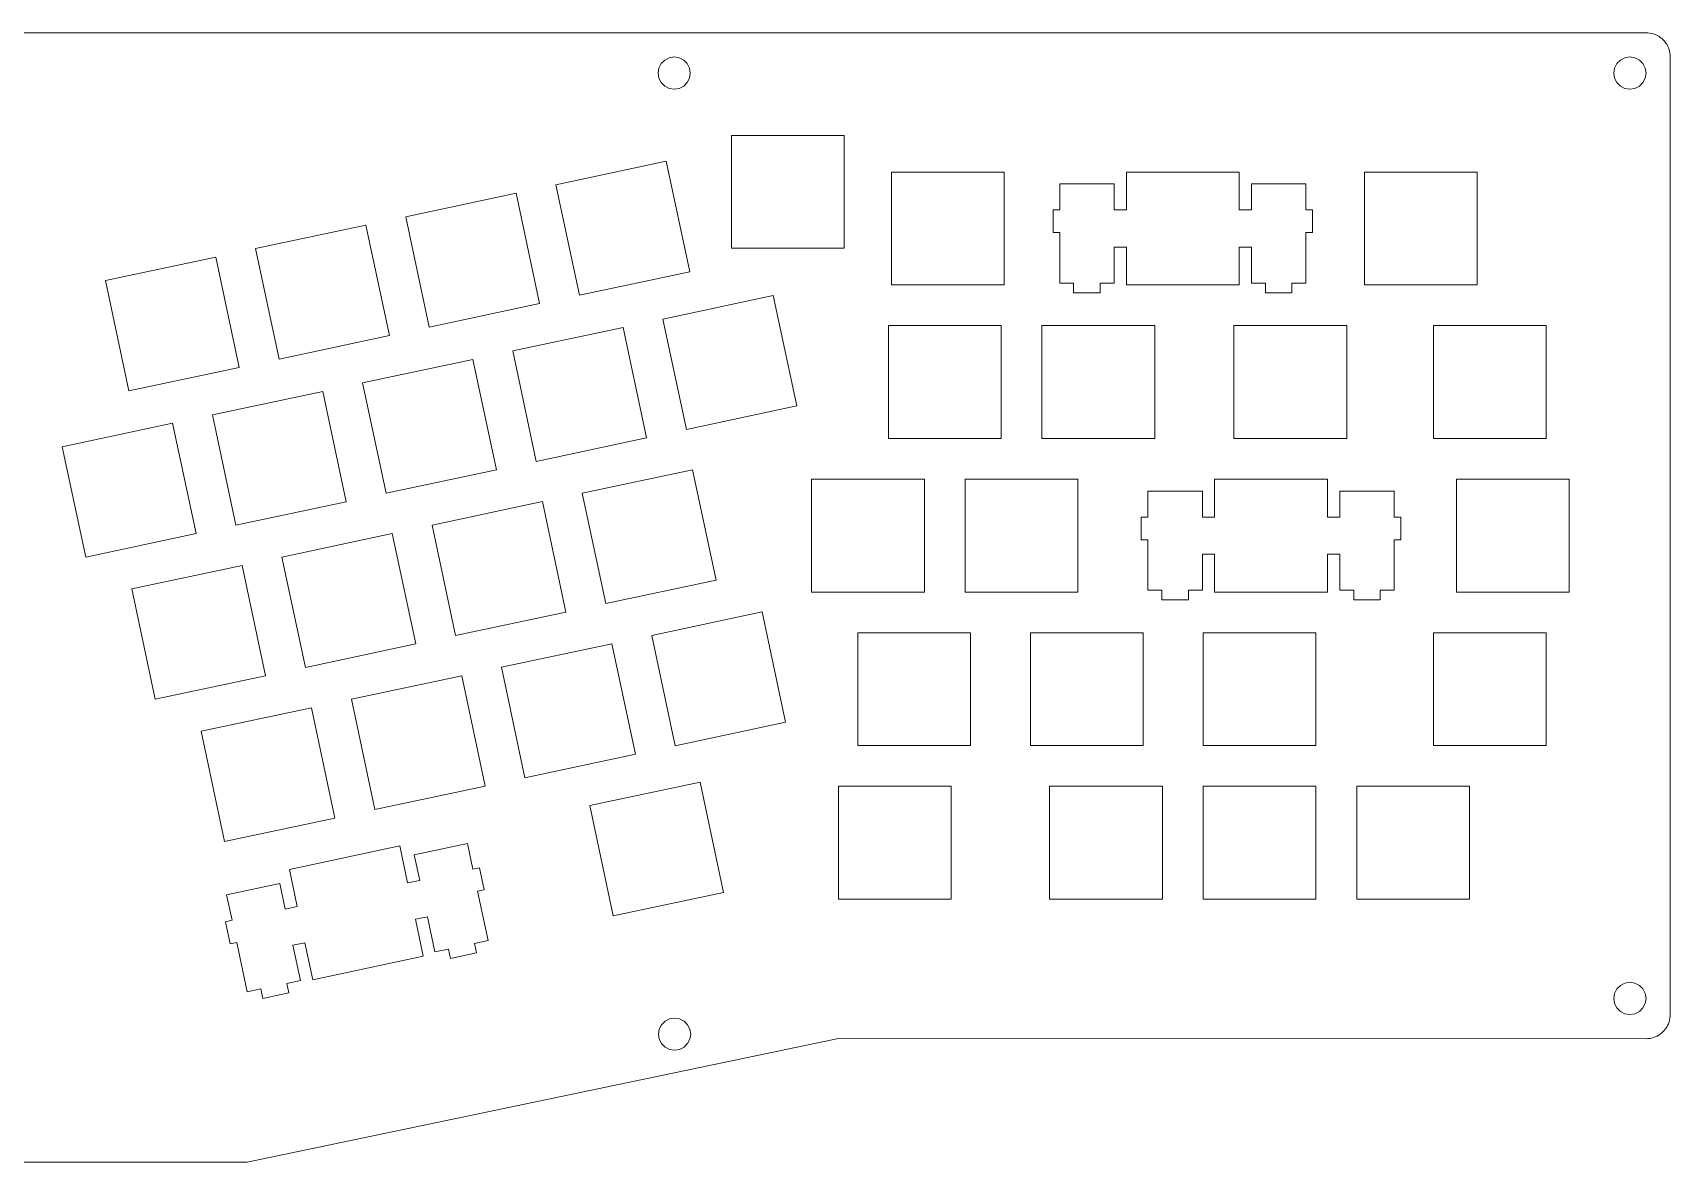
# Model space of a CAD drawing. Header units: centimetres. Extents: x -18.3 to 18.3, y -7 to 7.
# Drawn here: x -2.03 to 18.29, y -7.04 to 6.98 of the extents above; entities that cross this region are included whole.
import ezdxf

# ---------------------------------------------------------------- set-up
doc = ezdxf.new("R2010")
doc.units = ezdxf.units.CM
doc.header["$MEASUREMENT"] = 0
doc.layers.add('Layer 1', color=7, linetype='Continuous')

msp = doc.modelspace()

# ---------------------------------------------------------------- linework, layer by layer
at = {"layer": 'Layer 1', "color": 242, "lineweight": 9}
for points, knots in [([(17.98795, 6.97665), (17.98795, 6.97665), (18.01145, 6.97575), (18.01145, 6.97575), (18.01145, 6.97575), (18.03485, 6.97305), (18.03485, 6.97305), (18.03485, 6.97305), (18.05795, 6.96845), (18.05795, 6.96845), (18.05795, 6.96845), (18.08065, 6.96205), (18.08065, 6.96205), (18.08065, 6.96205), (18.10275, 6.95385), (18.10275, 6.95385), (18.10275, 6.95385), (18.12415, 6.94405), (18.12415, 6.94405), (18.12415, 6.94405), (18.14465, 6.93245), (18.14465, 6.93245), (18.14465, 6.93245), (18.16425, 6.91945), (18.16425, 6.91945), (18.16425, 6.91945), (18.18275, 6.90485), (18.18275, 6.90485), (18.18275, 6.90485), (18.20005, 6.88885), (18.20005, 6.88885), (18.20005, 6.88885), (18.21605, 6.87155), (18.21605, 6.87155), (18.21605, 6.87155), (18.23065, 6.85305), (18.23065, 6.85305), (18.23065, 6.85305), (18.24375, 6.83345), (18.24375, 6.83345), (18.24375, 6.83345), (18.25525, 6.81285), (18.25525, 6.81285), (18.25525, 6.81285), (18.26515, 6.79155), (18.26515, 6.79155), (18.26515, 6.79155), (18.27325, 6.76945), (18.27325, 6.76945), (18.27325, 6.76945), (18.27965, 6.74675), (18.27965, 6.74675), (18.27965, 6.74675), (18.28425, 6.72365), (18.28425, 6.72365), (18.28425, 6.72365), (18.28705, 6.70025), (18.28705, 6.70025), (18.28705, 6.70025), (18.28795, 6.67665), (18.28795, 6.67665), (18.28795, 6.67665), (18.28795, -5.20316), (18.28795, -5.20316), (18.28795, -5.20316), (18.28705, -5.22666), (18.28705, -5.22666), (18.28705, -5.22666), (18.28425, -5.25006), (18.28425, -5.25006), (18.28425, -5.25006), (18.27965, -5.27316), (18.27965, -5.27316), (18.27965, -5.27316), (18.27325, -5.29586), (18.27325, -5.29586), (18.27325, -5.29586), (18.26515, -5.31796), (18.26515, -5.31796), (18.26515, -5.31796), (18.25525, -5.33936), (18.25525, -5.33936), (18.25525, -5.33936), (18.24375, -5.35996), (18.24375, -5.35996), (18.24375, -5.35996), (18.23065, -5.37946), (18.23065, -5.37946), (18.23065, -5.37946), (18.21605, -5.39796), (18.21605, -5.39796), (18.21605, -5.39796), (18.20005, -5.41526), (18.20005, -5.41526), (18.20005, -5.41526), (18.18275, -5.43126), (18.18275, -5.43126), (18.18275, -5.43126), (18.16425, -5.44586), (18.16425, -5.44586), (18.16425, -5.44586), (18.14465, -5.45896), (18.14465, -5.45896), (18.14465, -5.45896), (18.12415, -5.47046), (18.12415, -5.47046), (18.12415, -5.47046), (18.10275, -5.48036), (18.10275, -5.48036), (18.10275, -5.48036), (18.08065, -5.48846), (18.08065, -5.48846), (18.08065, -5.48846), (18.05795, -5.49486), (18.05795, -5.49486), (18.05795, -5.49486), (18.03485, -5.49946), (18.03485, -5.49946), (18.03485, -5.49946), (18.01145, -5.50226), (18.01145, -5.50226), (18.01145, -5.50226), (17.98795, -5.50316), (17.98795, -5.50316), (17.98795, -5.50316), (7.9672, -5.50015), (7.9672, -5.50015), (7.9672, -5.50015), (0.63227, -7.03562), (0.63227, -7.03562), (0.63227, -7.03562), (-3.35241, -7.03559), (-3.35241, -7.03559), (-3.35241, -7.03559), (-10.78279, -5.50013), (-10.78279, -5.50013), (-10.78279, -5.50013), (-17.9974, -5.50018), (-17.9974, -5.50018), (-17.9974, -5.50018), (-18.021, -5.49928), (-18.021, -5.49928), (-18.021, -5.49928), (-18.0444, -5.49648), (-18.0444, -5.49648), (-18.0444, -5.49648), (-18.0675, -5.49188), (-18.0675, -5.49188), (-18.0675, -5.49188), (-18.0902, -5.48548), (-18.0902, -5.48548), (-18.0902, -5.48548), (-18.1123, -5.47738), (-18.1123, -5.47738), (-18.1123, -5.47738), (-18.1336, -5.46748), (-18.1336, -5.46748), (-18.1336, -5.46748), (-18.1542, -5.45598), (-18.1542, -5.45598), (-18.1542, -5.45598), (-18.1738, -5.44288), (-18.1738, -5.44288), (-18.1738, -5.44288), (-18.1923, -5.42828), (-18.1923, -5.42828), (-18.1923, -5.42828), (-18.2096, -5.41228), (-18.2096, -5.41228), (-18.2096, -5.41228), (-18.2256, -5.39498), (-18.2256, -5.39498), (-18.2256, -5.39498), (-18.2402, -5.37648), (-18.2402, -5.37648), (-18.2402, -5.37648), (-18.2532, -5.35698), (-18.2532, -5.35698), (-18.2532, -5.35698), (-18.2648, -5.33638), (-18.2648, -5.33638), (-18.2648, -5.33638), (-18.2746, -5.31498), (-18.2746, -5.31498), (-18.2746, -5.31498), (-18.2828, -5.29288), (-18.2828, -5.29288), (-18.2828, -5.29288), (-18.2892, -5.27018), (-18.2892, -5.27018), (-18.2892, -5.27018), (-18.2938, -5.24708), (-18.2938, -5.24708), (-18.2938, -5.24708), (-18.2965, -5.22368), (-18.2965, -5.22368), (-18.2965, -5.22368), (-18.2975, -5.20018), (-18.2975, -5.20018), (-18.2975, -5.20018), (-18.28793, -4.50001), (-18.28793, -4.50001), (-18.28793, -4.50001), (-18.28785, 6.67665), (-18.28785, 6.67665), (-18.28785, 6.67665), (-18.28695, 6.70025), (-18.28695, 6.70025), (-18.28695, 6.70025), (-18.28425, 6.72365), (-18.28425, 6.72365), (-18.28425, 6.72365), (-18.27965, 6.74675), (-18.27965, 6.74675), (-18.27965, 6.74675), (-18.27325, 6.76945), (-18.27325, 6.76945), (-18.27325, 6.76945), (-18.26505, 6.79155), (-18.26505, 6.79155), (-18.26505, 6.79155), (-18.25525, 6.81285), (-18.25525, 6.81285), (-18.25525, 6.81285), (-18.24365, 6.83345), (-18.24365, 6.83345), (-18.24365, 6.83345), (-18.23065, 6.85305), (-18.23065, 6.85305), (-18.23065, 6.85305), (-18.21605, 6.87155), (-18.21605, 6.87155), (-18.21605, 6.87155), (-18.20005, 6.88885), (-18.20005, 6.88885), (-18.20005, 6.88885), (-18.18275, 6.90485), (-18.18275, 6.90485), (-18.18275, 6.90485), (-18.16425, 6.91945), (-18.16425, 6.91945), (-18.16425, 6.91945), (-18.14465, 6.93245), (-18.14465, 6.93245), (-18.14465, 6.93245), (-18.12405, 6.94405), (-18.12405, 6.94405), (-18.12405, 6.94405), (-18.10275, 6.95385), (-18.10275, 6.95385), (-18.10275, 6.95385), (-18.08065, 6.96205), (-18.08065, 6.96205), (-18.08065, 6.96205), (-18.05795, 6.96845), (-18.05795, 6.96845), (-18.05795, 6.96845), (-18.03485, 6.97305), (-18.03485, 6.97305), (-18.03485, 6.97305), (-18.01145, 6.97575), (-18.01145, 6.97575), (-18.01145, 6.97575), (-17.98785, 6.97675), (-17.98785, 6.97675), (-17.98785, 6.97675), (17.98795, 6.97665), (17.98795, 6.97665)], [0, 0, 0, 0, 0.01123596, 0.01123596, 0.01123596, 0.02247191, 0.02247191, 0.02247191, 0.03370787, 0.03370787, 0.03370787, 0.04494382, 0.04494382, 0.04494382, 0.05617978, 0.05617978, 0.05617978, 0.06741573, 0.06741573, 0.06741573, 0.07865169, 0.07865169, 0.07865169, 0.08988764, 0.08988764, 0.08988764, 0.1011236, 0.1011236, 0.1011236, 0.11235955, 0.11235955, 0.11235955, 0.12359551, 0.12359551, 0.12359551, 0.13483146, 0.13483146, 0.13483146, 0.14606742, 0.14606742, 0.14606742, 0.15730337, 0.15730337, 0.15730337, 0.16853933, 0.16853933, 0.16853933, 0.17977528, 0.17977528, 0.17977528, 0.19101124, 0.19101124, 0.19101124, 0.20224719, 0.20224719, 0.20224719, 0.21348315, 0.21348315, 0.21348315, 0.2247191, 0.2247191, 0.2247191, 0.23595506, 0.23595506, 0.23595506, 0.24719101, 0.24719101, 0.24719101, 0.25842697, 0.25842697, 0.25842697, 0.26966292, 0.26966292, 0.26966292, 0.28089888, 0.28089888, 0.28089888, 0.29213483, 0.29213483, 0.29213483, 0.30337079, 0.30337079, 0.30337079, 0.31460674, 0.31460674, 0.31460674, 0.3258427, 0.3258427, 0.3258427, 0.33707865, 0.33707865, 0.33707865, 0.34831461, 0.34831461, 0.34831461, 0.35955056, 0.35955056, 0.35955056, 0.37078652, 0.37078652, 0.37078652, 0.38202247, 0.38202247, 0.38202247, 0.39325843, 0.39325843, 0.39325843, 0.40449438, 0.40449438, 0.40449438, 0.41573034, 0.41573034, 0.41573034, 0.42696629, 0.42696629, 0.42696629, 0.43820225, 0.43820225, 0.43820225, 0.4494382, 0.4494382, 0.4494382, 0.46067416, 0.46067416, 0.46067416, 0.47191011, 0.47191011, 0.47191011, 0.48314607, 0.48314607, 0.48314607, 0.49438202, 0.49438202, 0.49438202, 0.50561798, 0.50561798, 0.50561798, 0.51685393, 0.51685393, 0.51685393, 0.52808989, 0.52808989, 0.52808989, 0.53932584, 0.53932584, 0.53932584, 0.5505618, 0.5505618, 0.5505618, 0.56179775, 0.56179775, 0.56179775, 0.57303371, 0.57303371, 0.57303371, 0.58426966, 0.58426966, 0.58426966, 0.59550562, 0.59550562, 0.59550562, 0.60674157, 0.60674157, 0.60674157, 0.61797753, 0.61797753, 0.61797753, 0.62921348, 0.62921348, 0.62921348, 0.64044944, 0.64044944, 0.64044944, 0.65168539, 0.65168539, 0.65168539, 0.66292135, 0.66292135, 0.66292135, 0.6741573, 0.6741573, 0.6741573, 0.68539326, 0.68539326, 0.68539326, 0.69662921, 0.69662921, 0.69662921, 0.70786517, 0.70786517, 0.70786517, 0.71910112, 0.71910112, 0.71910112, 0.73033708, 0.73033708, 0.73033708, 0.74157303, 0.74157303, 0.74157303, 0.75280899, 0.75280899, 0.75280899, 0.76404494, 0.76404494, 0.76404494, 0.7752809, 0.7752809, 0.7752809, 0.78651685, 0.78651685, 0.78651685, 0.79775281, 0.79775281, 0.79775281, 0.80898876, 0.80898876, 0.80898876, 0.82022472, 0.82022472, 0.82022472, 0.83146067, 0.83146067, 0.83146067, 0.84269663, 0.84269663, 0.84269663, 0.85393258, 0.85393258, 0.85393258, 0.86516854, 0.86516854, 0.86516854, 0.87640449, 0.87640449, 0.87640449, 0.88764045, 0.88764045, 0.88764045, 0.8988764, 0.8988764, 0.8988764, 0.91011236, 0.91011236, 0.91011236, 0.92134831, 0.92134831, 0.92134831, 0.93258427, 0.93258427, 0.93258427, 0.94382022, 0.94382022, 0.94382022, 0.95505618, 0.95505618, 0.95505618, 0.96629213, 0.96629213, 0.96629213, 0.97752809, 0.97752809, 0.97752809, 0.98876404, 0.98876404, 0.98876404, 1, 1, 1, 1]), ([(5.99115, 6.66705), (5.99115, 6.66705), (6.04695, 6.63855), (6.04695, 6.63855), (6.04695, 6.63855), (6.09115, 6.59425), (6.09115, 6.59425), (6.09115, 6.59425), (6.11955, 6.53855), (6.11955, 6.53855), (6.11955, 6.53855), (6.12935, 6.47665), (6.12935, 6.47665), (6.12935, 6.47665), (6.11955, 6.41485), (6.11955, 6.41485), (6.11955, 6.41485), (6.09115, 6.35915), (6.09115, 6.35915), (6.09115, 6.35915), (6.04695, 6.31485), (6.04695, 6.31485), (6.04695, 6.31485), (5.99115, 6.28645), (5.99115, 6.28645), (5.99115, 6.28645), (5.92935, 6.27665), (5.92935, 6.27665), (5.92935, 6.27665), (5.86755, 6.28645), (5.86755, 6.28645), (5.86755, 6.28645), (5.81185, 6.31485), (5.81185, 6.31485), (5.81185, 6.31485), (5.76755, 6.35915), (5.76755, 6.35915), (5.76755, 6.35915), (5.73915, 6.41485), (5.73915, 6.41485), (5.73915, 6.41485), (5.72935, 6.47665), (5.72935, 6.47665), (5.72935, 6.47665), (5.73915, 6.53855), (5.73915, 6.53855), (5.73915, 6.53855), (5.76755, 6.59425), (5.76755, 6.59425), (5.76755, 6.59425), (5.81185, 6.63855), (5.81185, 6.63855), (5.81185, 6.63855), (5.86755, 6.66705), (5.86755, 6.66705), (5.86755, 6.66705), (5.92935, 6.67665), (5.92935, 6.67665), (5.92935, 6.67665), (5.99115, 6.66705), (5.99115, 6.66705)], [0, 0, 0, 0, 0.05, 0.05, 0.05, 0.1, 0.1, 0.1, 0.15, 0.15, 0.15, 0.2, 0.2, 0.2, 0.25, 0.25, 0.25, 0.3, 0.3, 0.3, 0.35, 0.35, 0.35, 0.4, 0.4, 0.4, 0.45, 0.45, 0.45, 0.5, 0.5, 0.5, 0.55, 0.55, 0.55, 0.6, 0.6, 0.6, 0.65, 0.65, 0.65, 0.7, 0.7, 0.7, 0.75, 0.75, 0.75, 0.8, 0.8, 0.8, 0.85, 0.85, 0.85, 0.9, 0.9, 0.9, 0.95, 0.95, 0.95, 1, 1, 1, 1]), ([(17.84975, 6.66705), (17.84975, 6.66705), (17.90555, 6.63855), (17.90555, 6.63855), (17.90555, 6.63855), (17.94975, 6.59425), (17.94975, 6.59425), (17.94975, 6.59425), (17.97815, 6.53855), (17.97815, 6.53855), (17.97815, 6.53855), (17.98795, 6.47665), (17.98795, 6.47665), (17.98795, 6.47665), (17.97815, 6.41485), (17.97815, 6.41485), (17.97815, 6.41485), (17.94975, 6.35915), (17.94975, 6.35915), (17.94975, 6.35915), (17.90555, 6.31485), (17.90555, 6.31485), (17.90555, 6.31485), (17.84975, 6.28645), (17.84975, 6.28645), (17.84975, 6.28645), (17.78795, 6.27665), (17.78795, 6.27665), (17.78795, 6.27665), (17.72615, 6.28645), (17.72615, 6.28645), (17.72615, 6.28645), (17.67045, 6.31485), (17.67045, 6.31485), (17.67045, 6.31485), (17.62615, 6.35915), (17.62615, 6.35915), (17.62615, 6.35915), (17.59775, 6.41485), (17.59775, 6.41485), (17.59775, 6.41485), (17.58795, 6.47665), (17.58795, 6.47665), (17.58795, 6.47665), (17.59775, 6.53855), (17.59775, 6.53855), (17.59775, 6.53855), (17.62615, 6.59425), (17.62615, 6.59425), (17.62615, 6.59425), (17.67045, 6.63855), (17.67045, 6.63855), (17.67045, 6.63855), (17.72615, 6.66705), (17.72615, 6.66705), (17.72615, 6.66705), (17.78795, 6.67665), (17.78795, 6.67665), (17.78795, 6.67665), (17.84975, 6.66705), (17.84975, 6.66705)], [0, 0, 0, 0, 0.05, 0.05, 0.05, 0.1, 0.1, 0.1, 0.15, 0.15, 0.15, 0.2, 0.2, 0.2, 0.25, 0.25, 0.25, 0.3, 0.3, 0.3, 0.35, 0.35, 0.35, 0.4, 0.4, 0.4, 0.45, 0.45, 0.45, 0.5, 0.5, 0.5, 0.55, 0.55, 0.55, 0.6, 0.6, 0.6, 0.65, 0.65, 0.65, 0.7, 0.7, 0.7, 0.75, 0.75, 0.75, 0.8, 0.8, 0.8, 0.85, 0.85, 0.85, 0.9, 0.9, 0.9, 0.95, 0.95, 0.95, 1, 1, 1, 1]), ([(6.64007, 5.70297), (6.64007, 5.70297), (6.64007, 4.30297), (6.64007, 4.30297), (6.64007, 4.30297), (8.03997, 4.30297), (8.03997, 4.30297), (8.03997, 4.30297), (8.03997, 5.70297), (8.03997, 5.70297), (8.03997, 5.70297), (6.64007, 5.70297), (6.64007, 5.70297)], [0, 0, 0, 0, 0.25, 0.25, 0.25, 0.5, 0.5, 0.5, 0.75, 0.75, 0.75, 1, 1, 1, 1]), ([(4.46205, 5.09055), (4.46205, 5.09055), (4.75315, 3.72115), (4.75315, 3.72115), (4.75315, 3.72115), (6.12255, 4.01225), (6.12255, 4.01225), (6.12255, 4.01225), (5.83145, 5.38165), (5.83145, 5.38165), (5.83145, 5.38165), (4.46205, 5.09055), (4.46205, 5.09055)], [0, 0, 0, 0, 0.25, 0.25, 0.25, 0.5, 0.5, 0.5, 0.75, 0.75, 0.75, 1, 1, 1, 1]), ([(8.62495, 5.24795), (8.62495, 5.24795), (8.62495, 3.84795), (8.62495, 3.84795), (8.62495, 3.84795), (10.02495, 3.84795), (10.02495, 3.84795), (10.02495, 3.84795), (10.02495, 5.24795), (10.02495, 5.24795), (10.02495, 5.24795), (8.62495, 5.24795), (8.62495, 5.24795)], [0, 0, 0, 0, 0.25, 0.25, 0.25, 0.5, 0.5, 0.5, 0.75, 0.75, 0.75, 1, 1, 1, 1]), ([(11.53965, 5.24795), (11.53965, 5.24795), (11.53965, 4.77795), (11.53965, 4.77795), (11.53965, 4.77795), (11.38715, 4.77795), (11.38715, 4.77795), (11.38715, 4.77795), (11.38715, 5.10095), (11.38715, 5.10095), (11.38715, 5.10095), (10.71215, 5.10095), (10.71215, 5.10095), (10.71215, 5.10095), (10.71215, 4.77795), (10.71215, 4.77795), (10.71215, 4.77795), (10.62965, 4.77795), (10.62965, 4.77795), (10.62965, 4.77795), (10.62965, 4.49795), (10.62965, 4.49795), (10.62965, 4.49795), (10.71215, 4.49795), (10.71215, 4.49795), (10.71215, 4.49795), (10.71215, 3.87095), (10.71215, 3.87095), (10.71215, 3.87095), (10.88465, 3.87095), (10.88465, 3.87095), (10.88465, 3.87095), (10.88465, 3.75095), (10.88465, 3.75095), (10.88465, 3.75095), (11.21465, 3.75095), (11.21465, 3.75095), (11.21465, 3.75095), (11.21465, 3.87095), (11.21465, 3.87095), (11.21465, 3.87095), (11.38715, 3.87095), (11.38715, 3.87095), (11.38715, 3.87095), (11.38715, 4.31795), (11.38715, 4.31795), (11.38715, 4.31795), (11.53965, 4.31795), (11.53965, 4.31795), (11.53965, 4.31795), (11.53965, 3.84795), (11.53965, 3.84795), (11.53965, 3.84795), (12.93965, 3.84795), (12.93965, 3.84795), (12.93965, 3.84795), (12.93965, 4.31795), (12.93965, 4.31795), (12.93965, 4.31795), (13.09215, 4.31795), (13.09215, 4.31795), (13.09215, 4.31795), (13.09215, 3.87095), (13.09215, 3.87095), (13.09215, 3.87095), (13.26465, 3.87095), (13.26465, 3.87095), (13.26465, 3.87095), (13.26465, 3.75095), (13.26465, 3.75095), (13.26465, 3.75095), (13.59465, 3.75095), (13.59465, 3.75095), (13.59465, 3.75095), (13.59465, 3.87095), (13.59465, 3.87095), (13.59465, 3.87095), (13.76715, 3.87095), (13.76715, 3.87095), (13.76715, 3.87095), (13.76715, 4.49795), (13.76715, 4.49795), (13.76715, 4.49795), (13.84965, 4.49795), (13.84965, 4.49795), (13.84965, 4.49795), (13.84965, 4.77795), (13.84965, 4.77795), (13.84965, 4.77795), (13.76715, 4.77795), (13.76715, 4.77795), (13.76715, 4.77795), (13.76715, 5.10095), (13.76715, 5.10095), (13.76715, 5.10095), (13.09215, 5.10095), (13.09215, 5.10095), (13.09215, 5.10095), (13.09215, 4.77795), (13.09215, 4.77795), (13.09215, 4.77795), (12.93965, 4.77795), (12.93965, 4.77795), (12.93965, 4.77795), (12.93965, 5.24795), (12.93965, 5.24795), (12.93965, 5.24795), (11.53965, 5.24795), (11.53965, 5.24795)], [0, 0, 0, 0, 0.02777778, 0.02777778, 0.02777778, 0.05555556, 0.05555556, 0.05555556, 0.08333333, 0.08333333, 0.08333333, 0.11111111, 0.11111111, 0.11111111, 0.13888889, 0.13888889, 0.13888889, 0.16666667, 0.16666667, 0.16666667, 0.19444444, 0.19444444, 0.19444444, 0.22222222, 0.22222222, 0.22222222, 0.25, 0.25, 0.25, 0.27777778, 0.27777778, 0.27777778, 0.30555556, 0.30555556, 0.30555556, 0.33333333, 0.33333333, 0.33333333, 0.36111111, 0.36111111, 0.36111111, 0.38888889, 0.38888889, 0.38888889, 0.41666667, 0.41666667, 0.41666667, 0.44444444, 0.44444444, 0.44444444, 0.47222222, 0.47222222, 0.47222222, 0.5, 0.5, 0.5, 0.52777778, 0.52777778, 0.52777778, 0.55555556, 0.55555556, 0.55555556, 0.58333333, 0.58333333, 0.58333333, 0.61111111, 0.61111111, 0.61111111, 0.63888889, 0.63888889, 0.63888889, 0.66666667, 0.66666667, 0.66666667, 0.69444444, 0.69444444, 0.69444444, 0.72222222, 0.72222222, 0.72222222, 0.75, 0.75, 0.75, 0.77777778, 0.77777778, 0.77777778, 0.80555556, 0.80555556, 0.80555556, 0.83333333, 0.83333333, 0.83333333, 0.86111111, 0.86111111, 0.86111111, 0.88888889, 0.88888889, 0.88888889, 0.91666667, 0.91666667, 0.91666667, 0.94444444, 0.94444444, 0.94444444, 0.97222222, 0.97222222, 0.97222222, 1, 1, 1, 1]), ([(14.49235, 5.24795), (14.49235, 5.24795), (14.49235, 3.84795), (14.49235, 3.84795), (14.49235, 3.84795), (15.89235, 3.84795), (15.89235, 3.84795), (15.89235, 3.84795), (15.89235, 5.24795), (15.89235, 5.24795), (15.89235, 5.24795), (14.49235, 5.24795), (14.49235, 5.24795)], [0, 0, 0, 0, 0.25, 0.25, 0.25, 0.5, 0.5, 0.5, 0.75, 0.75, 0.75, 1, 1, 1, 1]), ([(2.59865, 4.69455), (2.59865, 4.69455), (2.88975, 3.32515), (2.88975, 3.32515), (2.88975, 3.32515), (4.25915, 3.61615), (4.25915, 3.61615), (4.25915, 3.61615), (3.96805, 4.98555), (3.96805, 4.98555), (3.96805, 4.98555), (2.59865, 4.69455), (2.59865, 4.69455)], [0, 0, 0, 0, 0.25, 0.25, 0.25, 0.5, 0.5, 0.5, 0.75, 0.75, 0.75, 1, 1, 1, 1]), ([(0.73535, 4.29845), (0.73535, 4.29845), (1.02635, 2.92905), (1.02635, 2.92905), (1.02635, 2.92905), (2.39575, 3.22015), (2.39575, 3.22015), (2.39575, 3.22015), (2.10475, 4.58955), (2.10475, 4.58955), (2.10475, 4.58955), (0.73535, 4.29845), (0.73535, 4.29845)], [0, 0, 0, 0, 0.25, 0.25, 0.25, 0.5, 0.5, 0.5, 0.75, 0.75, 0.75, 1, 1, 1, 1]), ([(-1.12805, 3.90235), (-1.12805, 3.90235), (-0.83695, 2.53295), (-0.83695, 2.53295), (-0.83695, 2.53295), (0.53245, 2.82405), (0.53245, 2.82405), (0.53245, 2.82405), (0.24135, 4.19345), (0.24135, 4.19345), (0.24135, 4.19345), (-1.12805, 3.90235), (-1.12805, 3.90235)], [0, 0, 0, 0, 0.25, 0.25, 0.25, 0.5, 0.5, 0.5, 0.75, 0.75, 0.75, 1, 1, 1, 1]), ([(5.78985, 3.42525), (5.78985, 3.42525), (6.08085, 2.05585), (6.08085, 2.05585), (6.08085, 2.05585), (7.45025, 2.34695), (7.45025, 2.34695), (7.45025, 2.34695), (7.15925, 3.71635), (7.15925, 3.71635), (7.15925, 3.71635), (5.78985, 3.42525), (5.78985, 3.42525)], [0, 0, 0, 0, 0.25, 0.25, 0.25, 0.5, 0.5, 0.5, 0.75, 0.75, 0.75, 1, 1, 1, 1]), ([(3.92645, 3.02915), (3.92645, 3.02915), (4.21755, 1.65975), (4.21755, 1.65975), (4.21755, 1.65975), (5.58695, 1.95085), (5.58695, 1.95085), (5.58695, 1.95085), (5.29585, 3.32025), (5.29585, 3.32025), (5.29585, 3.32025), (3.92645, 3.02915), (3.92645, 3.02915)], [0, 0, 0, 0, 0.25, 0.25, 0.25, 0.5, 0.5, 0.5, 0.75, 0.75, 0.75, 1, 1, 1, 1]), ([(8.58685, 3.34295), (8.58685, 3.34295), (8.58685, 1.94295), (8.58685, 1.94295), (8.58685, 1.94295), (9.98685, 1.94295), (9.98685, 1.94295), (9.98685, 1.94295), (9.98685, 3.34295), (9.98685, 3.34295), (9.98685, 3.34295), (8.58685, 3.34295), (8.58685, 3.34295)], [0, 0, 0, 0, 0.25, 0.25, 0.25, 0.5, 0.5, 0.5, 0.75, 0.75, 0.75, 1, 1, 1, 1]), ([(10.49185, 3.34295), (10.49185, 3.34295), (10.49185, 1.94295), (10.49185, 1.94295), (10.49185, 1.94295), (11.89185, 1.94295), (11.89185, 1.94295), (11.89185, 1.94295), (11.89185, 3.34295), (11.89185, 3.34295), (11.89185, 3.34295), (10.49185, 3.34295), (10.49185, 3.34295)], [0, 0, 0, 0, 0.25, 0.25, 0.25, 0.5, 0.5, 0.5, 0.75, 0.75, 0.75, 1, 1, 1, 1]), ([(12.87315, 3.34295), (12.87315, 3.34295), (12.87315, 1.94295), (12.87315, 1.94295), (12.87315, 1.94295), (14.27315, 1.94295), (14.27315, 1.94295), (14.27315, 1.94295), (14.27315, 3.34295), (14.27315, 3.34295), (14.27315, 3.34295), (12.87315, 3.34295), (12.87315, 3.34295)], [0, 0, 0, 0, 0.25, 0.25, 0.25, 0.5, 0.5, 0.5, 0.75, 0.75, 0.75, 1, 1, 1, 1]), ([(15.34965, 3.34295), (15.34965, 3.34295), (15.34965, 1.94295), (15.34965, 1.94295), (15.34965, 1.94295), (16.74965, 1.94295), (16.74965, 1.94295), (16.74965, 1.94295), (16.74965, 3.34295), (16.74965, 3.34295), (16.74965, 3.34295), (15.34965, 3.34295), (15.34965, 3.34295)], [0, 0, 0, 0, 0.25, 0.25, 0.25, 0.5, 0.5, 0.5, 0.75, 0.75, 0.75, 1, 1, 1, 1]), ([(2.06305, 2.63315), (2.06305, 2.63315), (2.35415, 1.26375), (2.35415, 1.26375), (2.35415, 1.26375), (3.72355, 1.55475), (3.72355, 1.55475), (3.72355, 1.55475), (3.43245, 2.92415), (3.43245, 2.92415), (3.43245, 2.92415), (2.06305, 2.63315), (2.06305, 2.63315)], [0, 0, 0, 0, 0.25, 0.25, 0.25, 0.5, 0.5, 0.5, 0.75, 0.75, 0.75, 1, 1, 1, 1]), ([(0.19965, 2.23705), (0.19965, 2.23705), (0.49075, 0.86765), (0.49075, 0.86765), (0.49075, 0.86765), (1.86015, 1.15875), (1.86015, 1.15875), (1.86015, 1.15875), (1.56905, 2.52815), (1.56905, 2.52815), (1.56905, 2.52815), (0.19965, 2.23705), (0.19965, 2.23705)], [0, 0, 0, 0, 0.25, 0.25, 0.25, 0.5, 0.5, 0.5, 0.75, 0.75, 0.75, 1, 1, 1, 1]), ([(-1.66365, 1.84095), (-1.66365, 1.84095), (-1.37265, 0.47155), (-1.37265, 0.47155), (-1.37265, 0.47155), (-0.00325, 0.76265), (-0.00325, 0.76265), (-0.00325, 0.76265), (-0.29425, 2.13205), (-0.29425, 2.13205), (-0.29425, 2.13205), (-1.66365, 1.84095), (-1.66365, 1.84095)], [0, 0, 0, 0, 0.25, 0.25, 0.25, 0.5, 0.5, 0.5, 0.75, 0.75, 0.75, 1, 1, 1, 1]), ([(4.78835, 1.26485), (4.78835, 1.26485), (5.07945, -0.10455), (5.07945, -0.10455), (5.07945, -0.10455), (6.44885, 0.18645), (6.44885, 0.18645), (6.44885, 0.18645), (6.15775, 1.55595), (6.15775, 1.55595), (6.15775, 1.55595), (4.78835, 1.26485), (4.78835, 1.26485)], [0, 0, 0, 0, 0.25, 0.25, 0.25, 0.5, 0.5, 0.5, 0.75, 0.75, 0.75, 1, 1, 1, 1]), ([(7.63435, 1.43795), (7.63435, 1.43795), (7.63435, 0.03795), (7.63435, 0.03795), (7.63435, 0.03795), (9.03435, 0.03795), (9.03435, 0.03795), (9.03435, 0.03795), (9.03435, 1.43795), (9.03435, 1.43795), (9.03435, 1.43795), (7.63435, 1.43795), (7.63435, 1.43795)], [0, 0, 0, 0, 0.25, 0.25, 0.25, 0.5, 0.5, 0.5, 0.75, 0.75, 0.75, 1, 1, 1, 1]), ([(9.53935, 1.43795), (9.53935, 1.43795), (9.53935, 0.03795), (9.53935, 0.03795), (9.53935, 0.03795), (10.93935, 0.03795), (10.93935, 0.03795), (10.93935, 0.03795), (10.93935, 1.43795), (10.93935, 1.43795), (10.93935, 1.43795), (9.53935, 1.43795), (9.53935, 1.43795)], [0, 0, 0, 0, 0.25, 0.25, 0.25, 0.5, 0.5, 0.5, 0.75, 0.75, 0.75, 1, 1, 1, 1]), ([(12.63495, 1.43795), (12.63495, 1.43795), (12.63495, 0.96795), (12.63495, 0.96795), (12.63495, 0.96795), (12.48245, 0.96795), (12.48245, 0.96795), (12.48245, 0.96795), (12.48245, 1.29095), (12.48245, 1.29095), (12.48245, 1.29095), (11.80745, 1.29095), (11.80745, 1.29095), (11.80745, 1.29095), (11.80745, 0.96795), (11.80745, 0.96795), (11.80745, 0.96795), (11.72495, 0.96795), (11.72495, 0.96795), (11.72495, 0.96795), (11.72495, 0.68795), (11.72495, 0.68795), (11.72495, 0.68795), (11.80745, 0.68795), (11.80745, 0.68795), (11.80745, 0.68795), (11.80745, 0.06095), (11.80745, 0.06095), (11.80745, 0.06095), (11.97995, 0.06095), (11.97995, 0.06095), (11.97995, 0.06095), (11.97995, -0.05905), (11.97995, -0.05905), (11.97995, -0.05905), (12.30995, -0.05905), (12.30995, -0.05905), (12.30995, -0.05905), (12.30995, 0.06095), (12.30995, 0.06095), (12.30995, 0.06095), (12.48245, 0.06095), (12.48245, 0.06095), (12.48245, 0.06095), (12.48245, 0.50795), (12.48245, 0.50795), (12.48245, 0.50795), (12.63495, 0.50795), (12.63495, 0.50795), (12.63495, 0.50795), (12.63495, 0.03795), (12.63495, 0.03795), (12.63495, 0.03795), (14.03495, 0.03795), (14.03495, 0.03795), (14.03495, 0.03795), (14.03495, 0.50795), (14.03495, 0.50795), (14.03495, 0.50795), (14.18745, 0.50795), (14.18745, 0.50795), (14.18745, 0.50795), (14.18745, 0.06095), (14.18745, 0.06095), (14.18745, 0.06095), (14.35995, 0.06095), (14.35995, 0.06095), (14.35995, 0.06095), (14.35995, -0.05905), (14.35995, -0.05905), (14.35995, -0.05905), (14.68995, -0.05905), (14.68995, -0.05905), (14.68995, -0.05905), (14.68995, 0.06095), (14.68995, 0.06095), (14.68995, 0.06095), (14.86245, 0.06095), (14.86245, 0.06095), (14.86245, 0.06095), (14.86245, 0.68795), (14.86245, 0.68795), (14.86245, 0.68795), (14.94495, 0.68795), (14.94495, 0.68795), (14.94495, 0.68795), (14.94495, 0.96795), (14.94495, 0.96795), (14.94495, 0.96795), (14.86245, 0.96795), (14.86245, 0.96795), (14.86245, 0.96795), (14.86245, 1.29095), (14.86245, 1.29095), (14.86245, 1.29095), (14.18745, 1.29095), (14.18745, 1.29095), (14.18745, 1.29095), (14.18745, 0.96795), (14.18745, 0.96795), (14.18745, 0.96795), (14.03495, 0.96795), (14.03495, 0.96795), (14.03495, 0.96795), (14.03495, 1.43795), (14.03495, 1.43795), (14.03495, 1.43795), (12.63495, 1.43795), (12.63495, 1.43795)], [0, 0, 0, 0, 0.02777778, 0.02777778, 0.02777778, 0.05555556, 0.05555556, 0.05555556, 0.08333333, 0.08333333, 0.08333333, 0.11111111, 0.11111111, 0.11111111, 0.13888889, 0.13888889, 0.13888889, 0.16666667, 0.16666667, 0.16666667, 0.19444444, 0.19444444, 0.19444444, 0.22222222, 0.22222222, 0.22222222, 0.25, 0.25, 0.25, 0.27777778, 0.27777778, 0.27777778, 0.30555556, 0.30555556, 0.30555556, 0.33333333, 0.33333333, 0.33333333, 0.36111111, 0.36111111, 0.36111111, 0.38888889, 0.38888889, 0.38888889, 0.41666667, 0.41666667, 0.41666667, 0.44444444, 0.44444444, 0.44444444, 0.47222222, 0.47222222, 0.47222222, 0.5, 0.5, 0.5, 0.52777778, 0.52777778, 0.52777778, 0.55555556, 0.55555556, 0.55555556, 0.58333333, 0.58333333, 0.58333333, 0.61111111, 0.61111111, 0.61111111, 0.63888889, 0.63888889, 0.63888889, 0.66666667, 0.66666667, 0.66666667, 0.69444444, 0.69444444, 0.69444444, 0.72222222, 0.72222222, 0.72222222, 0.75, 0.75, 0.75, 0.77777778, 0.77777778, 0.77777778, 0.80555556, 0.80555556, 0.80555556, 0.83333333, 0.83333333, 0.83333333, 0.86111111, 0.86111111, 0.86111111, 0.88888889, 0.88888889, 0.88888889, 0.91666667, 0.91666667, 0.91666667, 0.94444444, 0.94444444, 0.94444444, 0.97222222, 0.97222222, 0.97222222, 1, 1, 1, 1]), ([(15.63535, 1.43795), (15.63535, 1.43795), (15.63535, 0.03795), (15.63535, 0.03795), (15.63535, 0.03795), (17.03535, 0.03795), (17.03535, 0.03795), (17.03535, 0.03795), (17.03535, 1.43795), (17.03535, 1.43795), (17.03535, 1.43795), (15.63535, 1.43795), (15.63535, 1.43795)], [0, 0, 0, 0, 0.25, 0.25, 0.25, 0.5, 0.5, 0.5, 0.75, 0.75, 0.75, 1, 1, 1, 1]), ([(2.92495, 0.86875), (2.92495, 0.86875), (3.21605, -0.50065), (3.21605, -0.50065), (3.21605, -0.50065), (4.58545, -0.20955), (4.58545, -0.20955), (4.58545, -0.20955), (4.29435, 1.15985), (4.29435, 1.15985), (4.29435, 1.15985), (2.92495, 0.86875), (2.92495, 0.86875)], [0, 0, 0, 0, 0.25, 0.25, 0.25, 0.5, 0.5, 0.5, 0.75, 0.75, 0.75, 1, 1, 1, 1]), ([(1.06165, 0.47265), (1.06165, 0.47265), (1.35265, -0.89675), (1.35265, -0.89675), (1.35265, -0.89675), (2.72205, -0.60565), (2.72205, -0.60565), (2.72205, -0.60565), (2.43105, 0.76375), (2.43105, 0.76375), (2.43105, 0.76375), (1.06165, 0.47265), (1.06165, 0.47265)], [0, 0, 0, 0, 0.25, 0.25, 0.25, 0.5, 0.5, 0.5, 0.75, 0.75, 0.75, 1, 1, 1, 1]), ([(-0.80175, 0.07665), (-0.80175, 0.07665), (-0.51065, -1.29275), (-0.51065, -1.29275), (-0.51065, -1.29275), (0.85875, -1.00175), (0.85875, -1.00175), (0.85875, -1.00175), (0.56765, 0.36765), (0.56765, 0.36765), (0.56765, 0.36765), (-0.80175, 0.07665), (-0.80175, 0.07665)], [0, 0, 0, 0, 0.25, 0.25, 0.25, 0.5, 0.5, 0.5, 0.75, 0.75, 0.75, 1, 1, 1, 1]), ([(5.65025, -0.49945), (5.65025, -0.49945), (5.94135, -1.86895), (5.94135, -1.86895), (5.94135, -1.86895), (7.31075, -1.57785), (7.31075, -1.57785), (7.31075, -1.57785), (7.01965, -0.20845), (7.01965, -0.20845), (7.01965, -0.20845), (5.65025, -0.49945), (5.65025, -0.49945)], [0, 0, 0, 0, 0.25, 0.25, 0.25, 0.5, 0.5, 0.5, 0.75, 0.75, 0.75, 1, 1, 1, 1]), ([(3.78685, -0.89555), (3.78685, -0.89555), (4.07795, -2.26505), (4.07795, -2.26505), (4.07795, -2.26505), (5.44735, -1.97395), (5.44735, -1.97395), (5.44735, -1.97395), (5.15625, -0.60455), (5.15625, -0.60455), (5.15625, -0.60455), (3.78685, -0.89555), (3.78685, -0.89555)], [0, 0, 0, 0, 0.25, 0.25, 0.25, 0.5, 0.5, 0.5, 0.75, 0.75, 0.75, 1, 1, 1, 1]), ([(8.20585, -0.46705), (8.20585, -0.46705), (8.20585, -1.86705), (8.20585, -1.86705), (8.20585, -1.86705), (9.60585, -1.86705), (9.60585, -1.86705), (9.60585, -1.86705), (9.60585, -0.46705), (9.60585, -0.46705), (9.60585, -0.46705), (8.20585, -0.46705), (8.20585, -0.46705)], [0, 0, 0, 0, 0.25, 0.25, 0.25, 0.5, 0.5, 0.5, 0.75, 0.75, 0.75, 1, 1, 1, 1]), ([(10.34895, -0.46705), (10.34895, -0.46705), (10.34895, -1.86705), (10.34895, -1.86705), (10.34895, -1.86705), (11.74895, -1.86705), (11.74895, -1.86705), (11.74895, -1.86705), (11.74895, -0.46705), (11.74895, -0.46705), (11.74895, -0.46705), (10.34895, -0.46705), (10.34895, -0.46705)], [0, 0, 0, 0, 0.25, 0.25, 0.25, 0.5, 0.5, 0.5, 0.75, 0.75, 0.75, 1, 1, 1, 1]), ([(12.49215, -0.46705), (12.49215, -0.46705), (12.49215, -1.86705), (12.49215, -1.86705), (12.49215, -1.86705), (13.89215, -1.86705), (13.89215, -1.86705), (13.89215, -1.86705), (13.89215, -0.46705), (13.89215, -0.46705), (13.89215, -0.46705), (12.49215, -0.46705), (12.49215, -0.46705)], [0, 0, 0, 0, 0.25, 0.25, 0.25, 0.5, 0.5, 0.5, 0.75, 0.75, 0.75, 1, 1, 1, 1]), ([(15.34965, -0.46705), (15.34965, -0.46705), (15.34965, -1.86705), (15.34965, -1.86705), (15.34965, -1.86705), (16.74965, -1.86705), (16.74965, -1.86705), (16.74965, -1.86705), (16.74965, -0.46705), (16.74965, -0.46705), (16.74965, -0.46705), (15.34965, -0.46705), (15.34965, -0.46705)], [0, 0, 0, 0, 0.25, 0.25, 0.25, 0.5, 0.5, 0.5, 0.75, 0.75, 0.75, 1, 1, 1, 1]), ([(1.92355, -1.29165), (1.92355, -1.29165), (2.21455, -2.66105), (2.21455, -2.66105), (2.21455, -2.66105), (3.58395, -2.36995), (3.58395, -2.36995), (3.58395, -2.36995), (3.29295, -1.00055), (3.29295, -1.00055), (3.29295, -1.00055), (1.92355, -1.29165), (1.92355, -1.29165)], [0, 0, 0, 0, 0.25, 0.25, 0.25, 0.5, 0.5, 0.5, 0.75, 0.75, 0.75, 1, 1, 1, 1]), ([(0.06015, -1.68775), (0.06015, -1.68775), (0.35125, -3.05715), (0.35125, -3.05715), (0.35125, -3.05715), (1.72065, -2.76605), (1.72065, -2.76605), (1.72065, -2.76605), (1.42955, -1.39665), (1.42955, -1.39665), (1.42955, -1.39665), (0.06015, -1.68775), (0.06015, -1.68775)], [0, 0, 0, 0, 0.25, 0.25, 0.25, 0.5, 0.5, 0.5, 0.75, 0.75, 0.75, 1, 1, 1, 1]), ([(4.88175, -2.61045), (4.88175, -2.61045), (5.17275, -3.97985), (5.17275, -3.97985), (5.17275, -3.97985), (6.54225, -3.68875), (6.54225, -3.68875), (6.54225, -3.68875), (6.25115, -2.31935), (6.25115, -2.31935), (6.25115, -2.31935), (4.88175, -2.61045), (4.88175, -2.61045)], [0, 0, 0, 0, 0.25, 0.25, 0.25, 0.5, 0.5, 0.5, 0.75, 0.75, 0.75, 1, 1, 1, 1]), ([(7.96775, -2.37205), (7.96775, -2.37205), (7.96775, -3.77205), (7.96775, -3.77205), (7.96775, -3.77205), (9.36775, -3.77205), (9.36775, -3.77205), (9.36775, -3.77205), (9.36775, -2.37205), (9.36775, -2.37205), (9.36775, -2.37205), (7.96775, -2.37205), (7.96775, -2.37205)], [0, 0, 0, 0, 0.25, 0.25, 0.25, 0.5, 0.5, 0.5, 0.75, 0.75, 0.75, 1, 1, 1, 1]), ([(10.58715, -2.37205), (10.58715, -2.37205), (10.58715, -3.77205), (10.58715, -3.77205), (10.58715, -3.77205), (11.98715, -3.77205), (11.98715, -3.77205), (11.98715, -3.77205), (11.98715, -2.37205), (11.98715, -2.37205), (11.98715, -2.37205), (10.58715, -2.37205), (10.58715, -2.37205)], [0, 0, 0, 0, 0.25, 0.25, 0.25, 0.5, 0.5, 0.5, 0.75, 0.75, 0.75, 1, 1, 1, 1]), ([(12.49215, -2.37205), (12.49215, -2.37205), (12.49215, -3.77205), (12.49215, -3.77205), (12.49215, -3.77205), (13.89215, -3.77205), (13.89215, -3.77205), (13.89215, -3.77205), (13.89215, -2.37205), (13.89215, -2.37205), (13.89215, -2.37205), (12.49215, -2.37205), (12.49215, -2.37205)], [0, 0, 0, 0, 0.25, 0.25, 0.25, 0.5, 0.5, 0.5, 0.75, 0.75, 0.75, 1, 1, 1, 1]), ([(14.39715, -2.37205), (14.39715, -2.37205), (14.39715, -3.77205), (14.39715, -3.77205), (14.39715, -3.77205), (15.79715, -3.77205), (15.79715, -3.77205), (15.79715, -3.77205), (15.79715, -2.37205), (15.79715, -2.37205), (15.79715, -2.37205), (14.39715, -2.37205), (14.39715, -2.37205)], [0, 0, 0, 0, 0.25, 0.25, 0.25, 0.5, 0.5, 0.5, 0.75, 0.75, 0.75, 1, 1, 1, 1]), ([(2.70415, -3.22355), (2.70415, -3.22355), (2.77125, -3.53955), (2.77125, -3.53955), (2.77125, -3.53955), (2.62205, -3.57125), (2.62205, -3.57125), (2.62205, -3.57125), (2.52435, -3.11155), (2.52435, -3.11155), (2.52435, -3.11155), (1.15495, -3.40255), (1.15495, -3.40255), (1.15495, -3.40255), (1.25265, -3.86235), (1.25265, -3.86235), (1.25265, -3.86235), (1.10355, -3.89405), (1.10355, -3.89405), (1.10355, -3.89405), (1.03635, -3.57805), (1.03635, -3.57805), (1.03635, -3.57805), (0.37615, -3.71845), (0.37615, -3.71845), (0.37615, -3.71845), (0.44325, -4.03435), (0.44325, -4.03435), (0.44325, -4.03435), (0.36255, -4.05155), (0.36255, -4.05155), (0.36255, -4.05155), (0.42085, -4.32535), (0.42085, -4.32535), (0.42085, -4.32535), (0.50145, -4.30825), (0.50145, -4.30825), (0.50145, -4.30825), (0.63185, -4.92155), (0.63185, -4.92155), (0.63185, -4.92155), (0.80055, -4.88565), (0.80055, -4.88565), (0.80055, -4.88565), (0.82555, -5.00305), (0.82555, -5.00305), (0.82555, -5.00305), (1.14835, -4.93445), (1.14835, -4.93445), (1.14835, -4.93445), (1.12335, -4.81705), (1.12335, -4.81705), (1.12335, -4.81705), (1.29215, -4.78125), (1.29215, -4.78125), (1.29215, -4.78125), (1.19915, -4.34395), (1.19915, -4.34395), (1.19915, -4.34395), (1.34835, -4.31225), (1.34835, -4.31225), (1.34835, -4.31225), (1.44605, -4.77195), (1.44605, -4.77195), (1.44605, -4.77195), (2.81545, -4.48095), (2.81545, -4.48095), (2.81545, -4.48095), (2.71775, -4.02115), (2.71775, -4.02115), (2.71775, -4.02115), (2.86695, -3.98945), (2.86695, -3.98945), (2.86695, -3.98945), (2.95985, -4.42675), (2.95985, -4.42675), (2.95985, -4.42675), (3.12855, -4.39085), (3.12855, -4.39085), (3.12855, -4.39085), (3.15355, -4.50825), (3.15355, -4.50825), (3.15355, -4.50825), (3.47635, -4.43965), (3.47635, -4.43965), (3.47635, -4.43965), (3.45135, -4.32225), (3.45135, -4.32225), (3.45135, -4.32225), (3.62005, -4.28635), (3.62005, -4.28635), (3.62005, -4.28635), (3.48975, -3.67305), (3.48975, -3.67305), (3.48975, -3.67305), (3.57045, -3.65595), (3.57045, -3.65595), (3.57045, -3.65595), (3.51225, -3.38205), (3.51225, -3.38205), (3.51225, -3.38205), (3.43155, -3.39915), (3.43155, -3.39915), (3.43155, -3.39915), (3.36435, -3.08325), (3.36435, -3.08325), (3.36435, -3.08325), (2.70415, -3.22355), (2.70415, -3.22355)], [0, 0, 0, 0, 0.02777778, 0.02777778, 0.02777778, 0.05555556, 0.05555556, 0.05555556, 0.08333333, 0.08333333, 0.08333333, 0.11111111, 0.11111111, 0.11111111, 0.13888889, 0.13888889, 0.13888889, 0.16666667, 0.16666667, 0.16666667, 0.19444444, 0.19444444, 0.19444444, 0.22222222, 0.22222222, 0.22222222, 0.25, 0.25, 0.25, 0.27777778, 0.27777778, 0.27777778, 0.30555556, 0.30555556, 0.30555556, 0.33333333, 0.33333333, 0.33333333, 0.36111111, 0.36111111, 0.36111111, 0.38888889, 0.38888889, 0.38888889, 0.41666667, 0.41666667, 0.41666667, 0.44444444, 0.44444444, 0.44444444, 0.47222222, 0.47222222, 0.47222222, 0.5, 0.5, 0.5, 0.52777778, 0.52777778, 0.52777778, 0.55555556, 0.55555556, 0.55555556, 0.58333333, 0.58333333, 0.58333333, 0.61111111, 0.61111111, 0.61111111, 0.63888889, 0.63888889, 0.63888889, 0.66666667, 0.66666667, 0.66666667, 0.69444444, 0.69444444, 0.69444444, 0.72222222, 0.72222222, 0.72222222, 0.75, 0.75, 0.75, 0.77777778, 0.77777778, 0.77777778, 0.80555556, 0.80555556, 0.80555556, 0.83333333, 0.83333333, 0.83333333, 0.86111111, 0.86111111, 0.86111111, 0.88888889, 0.88888889, 0.88888889, 0.91666667, 0.91666667, 0.91666667, 0.94444444, 0.94444444, 0.94444444, 0.97222222, 0.97222222, 0.97222222, 1, 1, 1, 1]), ([(17.84936, -4.81281), (17.84936, -4.81281), (17.90516, -4.84131), (17.90516, -4.84131), (17.90516, -4.84131), (17.94936, -4.88561), (17.94936, -4.88561), (17.94936, -4.88561), (17.97776, -4.94131), (17.97776, -4.94131), (17.97776, -4.94131), (17.98756, -5.00321), (17.98756, -5.00321), (17.98756, -5.00321), (17.97776, -5.06501), (17.97776, -5.06501), (17.97776, -5.06501), (17.94936, -5.12071), (17.94936, -5.12071), (17.94936, -5.12071), (17.90516, -5.16501), (17.90516, -5.16501), (17.90516, -5.16501), (17.84936, -5.19341), (17.84936, -5.19341), (17.84936, -5.19341), (17.78756, -5.20321), (17.78756, -5.20321), (17.78756, -5.20321), (17.72576, -5.19341), (17.72576, -5.19341), (17.72576, -5.19341), (17.67006, -5.16501), (17.67006, -5.16501), (17.67006, -5.16501), (17.62576, -5.12071), (17.62576, -5.12071), (17.62576, -5.12071), (17.59736, -5.06501), (17.59736, -5.06501), (17.59736, -5.06501), (17.58756, -5.00321), (17.58756, -5.00321), (17.58756, -5.00321), (17.59736, -4.94131), (17.59736, -4.94131), (17.59736, -4.94131), (17.62576, -4.88561), (17.62576, -4.88561), (17.62576, -4.88561), (17.67006, -4.84131), (17.67006, -4.84131), (17.67006, -4.84131), (17.72576, -4.81281), (17.72576, -4.81281), (17.72576, -4.81281), (17.78756, -4.80321), (17.78756, -4.80321), (17.78756, -4.80321), (17.84936, -4.81281), (17.84936, -4.81281)], [0, 0, 0, 0, 0.05, 0.05, 0.05, 0.1, 0.1, 0.1, 0.15, 0.15, 0.15, 0.2, 0.2, 0.2, 0.25, 0.25, 0.25, 0.3, 0.3, 0.3, 0.35, 0.35, 0.35, 0.4, 0.4, 0.4, 0.45, 0.45, 0.45, 0.5, 0.5, 0.5, 0.55, 0.55, 0.55, 0.6, 0.6, 0.6, 0.65, 0.65, 0.65, 0.7, 0.7, 0.7, 0.75, 0.75, 0.75, 0.8, 0.8, 0.8, 0.85, 0.85, 0.85, 0.9, 0.9, 0.9, 0.95, 0.95, 0.95, 1, 1, 1, 1]), ([(5.99636, -5.25629), (5.99636, -5.25629), (6.05216, -5.28479), (6.05216, -5.28479), (6.05216, -5.28479), (6.09636, -5.32909), (6.09636, -5.32909), (6.09636, -5.32909), (6.12476, -5.38479), (6.12476, -5.38479), (6.12476, -5.38479), (6.13456, -5.44669), (6.13456, -5.44669), (6.13456, -5.44669), (6.12476, -5.50849), (6.12476, -5.50849), (6.12476, -5.50849), (6.09636, -5.56419), (6.09636, -5.56419), (6.09636, -5.56419), (6.05216, -5.60849), (6.05216, -5.60849), (6.05216, -5.60849), (5.99636, -5.63689), (5.99636, -5.63689), (5.99636, -5.63689), (5.93456, -5.64669), (5.93456, -5.64669), (5.93456, -5.64669), (5.87276, -5.63689), (5.87276, -5.63689), (5.87276, -5.63689), (5.81706, -5.60849), (5.81706, -5.60849), (5.81706, -5.60849), (5.77276, -5.56419), (5.77276, -5.56419), (5.77276, -5.56419), (5.74436, -5.50849), (5.74436, -5.50849), (5.74436, -5.50849), (5.73456, -5.44669), (5.73456, -5.44669), (5.73456, -5.44669), (5.74436, -5.38479), (5.74436, -5.38479), (5.74436, -5.38479), (5.77276, -5.32909), (5.77276, -5.32909), (5.77276, -5.32909), (5.81706, -5.28479), (5.81706, -5.28479), (5.81706, -5.28479), (5.87276, -5.25629), (5.87276, -5.25629), (5.87276, -5.25629), (5.93456, -5.24669), (5.93456, -5.24669), (5.93456, -5.24669), (5.99636, -5.25629), (5.99636, -5.25629)], [0, 0, 0, 0, 0.05, 0.05, 0.05, 0.1, 0.1, 0.1, 0.15, 0.15, 0.15, 0.2, 0.2, 0.2, 0.25, 0.25, 0.25, 0.3, 0.3, 0.3, 0.35, 0.35, 0.35, 0.4, 0.4, 0.4, 0.45, 0.45, 0.45, 0.5, 0.5, 0.5, 0.55, 0.55, 0.55, 0.6, 0.6, 0.6, 0.65, 0.65, 0.65, 0.7, 0.7, 0.7, 0.75, 0.75, 0.75, 0.8, 0.8, 0.8, 0.85, 0.85, 0.85, 0.9, 0.9, 0.9, 0.95, 0.95, 0.95, 1, 1, 1, 1])]:
    msp.add_open_spline(points, degree=3, knots=knots, dxfattribs=at)

doc.saveas('drawing.dxf')
